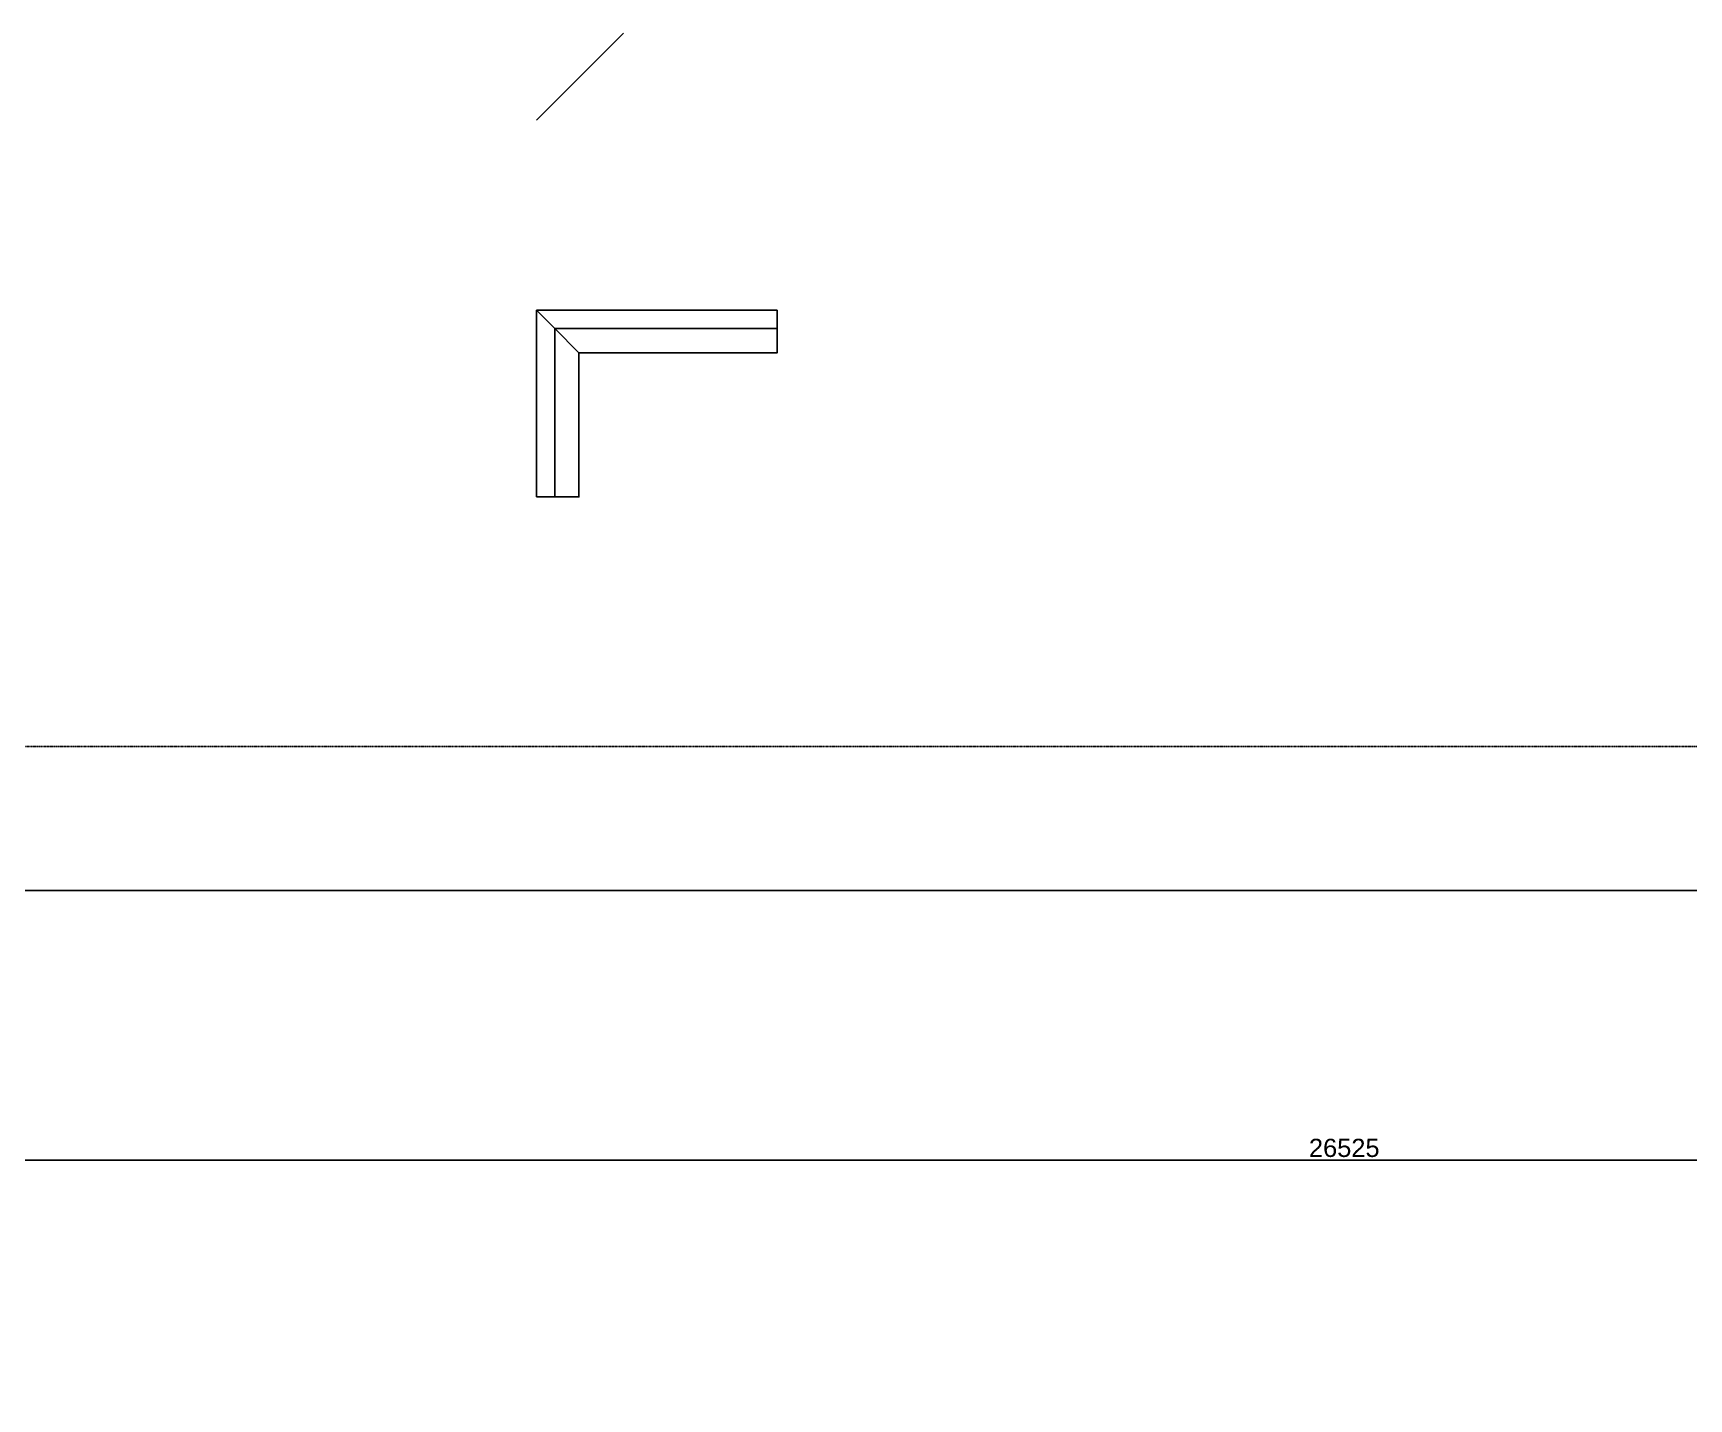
# Model space of a CAD drawing. Header units: millimetres. Extents: x -4391136 to -1798569, y -886572 to -291056.
# Drawn here: x -2471233 to -2457576, y -382490 to -371231 of the extents above; entities that cross this region are included whole.
import ezdxf

# ---------------------------------------------------------------- set-up
doc = ezdxf.new("R2010")
doc.units = ezdxf.units.MM
doc.set_wipeout_variables(frame=1)
doc.linetypes.add('Xref-C-1-PP17-AR-2214-01-B$0$DPA_Grid _ Level 100', pattern=[10, 5.5, -1.6, 1.3, -1.6])
doc.layers.add('000 - 0_HIDE_OBJ_FRAMING_DEF_DIMS', color=7, linetype='Continuous', plot=False)
for name, color, linetype in [('010 - ASPG_FLASHING_MAIN_COLOR_2', 7, 'Continuous'), ('010 - ASPG_FLASHING_MAIN_COLOR_4', 7, 'Continuous'), ('010 - ASPG_FLASHING_WIPEOUT_', 7, 'Continuous'), ('_PP-Dim', 7, 'Continuous')]:
    doc.layers.add(name, color=color, linetype=linetype)
doc.styles.add('FAMELINE_FOR_CKST', font='arial.ttf')
doc.dimstyles.new('FAMELINE-CKST_C-C', dxfattribs={"dimtxt": 0.3, "dimasz": 0.15, "dimexe": 0.1, "dimexo": 0.1, "dimgap": 0.05, "dimtad": 1, "dimzin": 0, "dimdsep": 46, "dimtxsty": 'FAMELINE_FOR_CKST', "dimblk": 'ORIGIN', "dimblk1": 'ORIGIN', "dimblk2": 'ORIGIN', "dimsah": 1, "dimcen": 0.1, "dimdle": 0.1, "dimclrd": 7, "dimclre": 7, "dimclrt": 7, "dimadec": 0, "dimazin": 0, "dimtfac": 1, "dimtix": 1, "dimtmove": 2, "dimatfit": 3, "dimfxl": 1, "dimtolj": 1, "dimtzin": 0, "dimlwd": -1, "dimlwe": -1, "dimarcsym": 0})

# ---------------------------------------------------------------- blocks, each defined once
blk = doc.blocks.new('_Origin')
at = {"color": 7, "linetype": 'ByBlock', "lineweight": -2}
blk.add_line((0, 0), (-1, 0), dxfattribs=at)
blk.add_circle((0, 0), 0.5, dxfattribs=at)
blk = doc.blocks.new('*D1280')
at = {"layer": '_PP-Dim', "color": 7, "transparency": 16777216}
for p, q in [((-26525, 1050), (-26525, 2738)), ((0, 1050), (0, 2738)), ((-26450, 2688), (-75, 2688))]:
    blk.add_line(p, q, dxfattribs=at)
at = {"layer": 'Defpoints', "color": 7, "transparency": 16777216}
for p in [(0, 2688), (-26525, 1000), (0, 1000)]:
    blk.add_point(p, dxfattribs=at)
at = {"layer": '_PP-Dim', "color": 7, "transparency": 16777216, "xscale": 75, "yscale": 75, "zscale": 75, "rotation": 180}
blk.add_blockref('_Origin', (-26525, 2688), dxfattribs=at)
at = {"layer": '_PP-Dim', "color": 7, "transparency": 16777216, "xscale": 75, "yscale": 75, "zscale": 75}
blk.add_blockref('_Origin', (0, 2688), dxfattribs=at)
at = {"layer": '_PP-Dim', "color": 7, "transparency": 16777216, "insert": (-13262, 2789), "char_height": 150, "attachment_point": 5, "style": 'FAMELINE_FOR_CKST'}
blk.add_mtext('\\A1;26525', dxfattribs=at)
blk = doc.blocks.new('W-1-PP17-ENT2_REV00_20260526-152612_EX_LOPF-1')
at = {"layer": '000 - 0_HIDE_OBJ_FRAMING_DEF_DIMS', "color": 7, "linetype": 'Xref-C-1-PP17-AR-2214-01-B$0$DPA_Grid _ Level 100'}
blk.add_line((-29476, 6100), (7016, 6100), dxfattribs=at)
blk = doc.blocks.new('A$Cbc3bdfda')
at = {"layer": '_PP-Dim', "color": 7}
blk.add_lwpolyline([(0, -400), (775, -400), (775, 0), (0, 0)], close=True, dxfattribs=at)
blk = doc.blocks.new('*U2857')
at = {"color": 7}
blk.add_wipeout([(0, -9), (1389, -9), (1189, -209), (0, -209)], dxfattribs=at).dxf.layer = '010 - ASPG_FLASHING_WIPEOUT_'
at = {"layer": '010 - ASPG_FLASHING_MAIN_COLOR_2', "color": 7}
blk.add_lwpolyline([(0, -9), (1389, -9), (1189, -209), (0, -209)], close=True, dxfattribs=at)
at = {"color": 7}
blk.add_wipeout([(0, 141), (1539, 141), (1389, -9), (0, -9)], dxfattribs=at).dxf.layer = '010 - ASPG_FLASHING_WIPEOUT_'
at = {"layer": '010 - ASPG_FLASHING_MAIN_COLOR_4', "color": 7}
blk.add_lwpolyline([(0, 141), (1539, 141), (1389, -9), (0, -9)], close=True, dxfattribs=at)
blk = doc.blocks.new('*U2858')
at = {"color": 7}
blk.add_wipeout([(0, -9), (1835, -9), (1635, -209), (0, -209)], dxfattribs=at).dxf.layer = '010 - ASPG_FLASHING_WIPEOUT_'
at = {"layer": '010 - ASPG_FLASHING_MAIN_COLOR_2', "color": 7}
blk.add_lwpolyline([(0, -9), (1835, -9), (1635, -209), (0, -209)], close=True, dxfattribs=at)
at = {"color": 7}
blk.add_wipeout([(0, 141), (1985, 141), (1835, -9), (0, -9)], dxfattribs=at).dxf.layer = '010 - ASPG_FLASHING_WIPEOUT_'
at = {"layer": '010 - ASPG_FLASHING_MAIN_COLOR_4', "color": 7}
blk.add_lwpolyline([(0, 141), (1985, 141), (1835, -9), (0, -9)], close=True, dxfattribs=at)
blk = doc.blocks.new('W-1-PP17-ENT2_REV00_20260526-152343_LOPF_MAIN_DIMS')
at = {"layer": '_PP-Dim', "color": 7}
dim = blk.add_linear_dim(base=(0, 2687.5), p1=(-26525, 1000), p2=(0, 1000), angle=180, dimstyle='FAMELINE-CKST_C-C', override={"dimscale": 500, "dimdec": 0, "dimlfac": 1, "dimclrd": 7, "dimclre": 7, "dimclrt": 7}, dxfattribs=at)
dim.commit()
dim.dimension.update_dxf_attribs({"geometry": '*D1280', "text_midpoint": (-13262.5, 2789.1)})

msp = doc.modelspace()

# ---------------------------------------------------------------- linework, layer by layer
at = {"color": 7}
msp.add_line((-2467080.5, -371948.7), (-2466362.5, -371230.6), dxfattribs=at)

# ---------------------------------------------------------------- block references
at = {"color": 7, "xscale": -1, "yscale": -1, "rotation": 270}
msp.add_blockref('*U2857', (-2466939.5, -375054.9), dxfattribs=at)
at = {"layer": '_PP-Dim', "color": 7, "xscale": 50, "yscale": 50, "zscale": 50}
msp.add_blockref('A$Cbc3bdfda', (-2481452.6, -378297.9), dxfattribs=at)
at = {"layer": '_PP-Dim', "color": 7}
msp.add_blockref('W-1-PP17-ENT2_REV00_20260526-152343_LOPF_MAIN_DIMS', (-2447156.5, -383210.9), dxfattribs=at)

# ---------------------------------------------------------------- next in the draw order: block references
at = {"color": 7, "xscale": -1}
msp.add_blockref('*U2858', (-2465095.5, -373656.9), dxfattribs=at)

# ---------------------------------------------------------------- next in the draw order: block references
at = {"layer": '_PP-Dim', "color": 7}
msp.add_blockref('W-1-PP17-ENT2_REV00_20260526-152612_EX_LOPF-1', (-2447156.5, -383210.9), dxfattribs=at)

doc.saveas('drawing.dxf')
